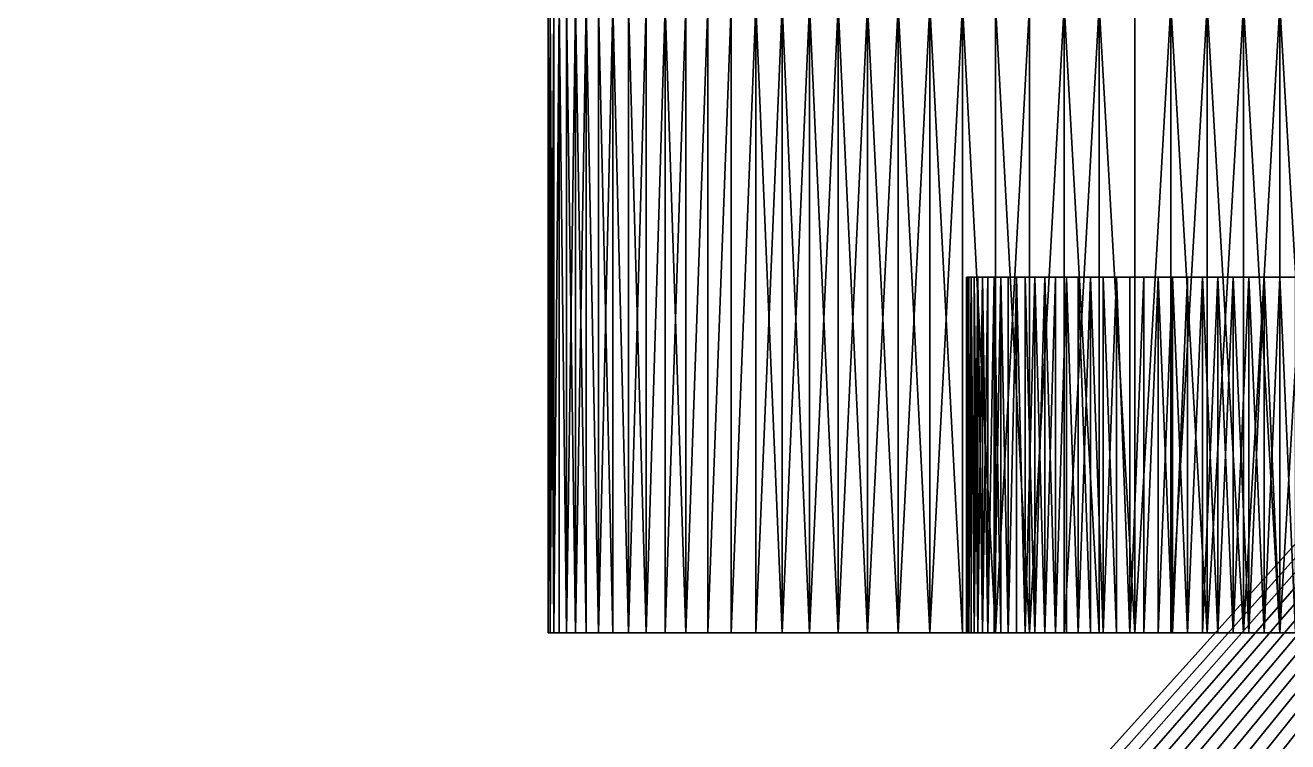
# Model space of a CAD drawing. Header units: millimetres. Extents: x 0 to 520, y -2 to 382.
# Drawn here: x 185 to 191.04, y 352.48 to 355.9 of the extents above; entities that cross this region are included whole.
import ezdxf

# ---------------------------------------------------------------- set-up
doc = ezdxf.new("R2010")
doc.units = ezdxf.units.MM

msp = doc.modelspace()

# ---------------------------------------------------------------- linework, layer by layer
at = {"layer": 'BRASS', "color": 52}
for points in [[(509.2, 369.2, 103), (10.8, 369.2, 103), (10.8, 10.8, 103)], [(509.2, 369.2, 103), (10.8, 10.8, 103), (509.2, 10.8, 103)], [(20.5, 359.5, 86), (499.5, 359.5, 86), (184.9589, 344.6495, 86)], [(184.9589, 344.6495, 86), (499.5, 359.5, 86), (185.0411, 344.6495, 86)], [(185.0411, 344.6495, 86), (499.5, 359.5, 86), (185.1233, 344.6454, 86)], [(185.1233, 344.6454, 86), (499.5, 359.5, 86), (185.2052, 344.6372, 86)], [(185.2052, 344.6372, 86), (499.5, 359.5, 86), (185.2865, 344.6249, 86)], [(185.2865, 344.6249, 86), (499.5, 359.5, 86), (185.3672, 344.6086, 86)], [(185.3672, 344.6086, 86), (499.5, 359.5, 86), (185.4469, 344.5883, 86)], [(185.4469, 344.5883, 86), (499.5, 359.5, 86), (185.5255, 344.5641, 86)], [(185.5255, 344.5641, 86), (499.5, 359.5, 86), (334.9589, 344.6495, 86)]]:
    msp.add_3dface(points, dxfattribs=at)
at = {"layer": 'STEEL', "color": 8}
for points in [[(185.0561, 346.7493, 86), (197, 360, 86), (173, 360, 86)], [(184.9439, 346.7493, 86), (185.0561, 346.7493, 86), (173, 360, 86)], [(185.0561, 346.7493, 86), (185.1681, 346.7437, 86), (197, 360, 86)], [(185.1681, 346.7437, 86), (185.2798, 346.7325, 86), (197, 360, 86)], [(185.2798, 346.7325, 86), (185.3907, 346.7158, 86), (197, 360, 86)], [(185.3907, 346.7158, 86), (185.5007, 346.6936, 86), (197, 360, 86)], [(185.5007, 346.6936, 86), (185.6094, 346.6659, 86), (197, 360, 86)], [(185.6094, 346.6659, 86), (185.7166, 346.6328, 86), (197, 360, 86)], [(185.7166, 346.6328, 86), (185.822, 346.5945, 86), (197, 360, 86)], [(185.822, 346.5945, 86), (185.9254, 346.5509, 86), (197, 360, 86)], [(185.9254, 346.5509, 86), (186.0265, 346.5022, 86), (197, 360, 86)], [(186.0265, 346.5022, 86), (186.125, 346.4486, 86), (197, 360, 86)], [(186.125, 346.4486, 86), (186.2207, 346.3901, 86), (197, 360, 86)], [(186.2207, 346.3901, 86), (186.3134, 346.3269, 86), (197, 360, 86)], [(186.3134, 346.3269, 86), (186.4029, 346.2591, 86), (197, 360, 86)], [(186.4029, 346.2591, 86), (186.4888, 346.187, 86), (197, 360, 86)], [(186.4888, 346.187, 86), (186.571, 346.1107, 86), (197, 360, 86)], [(186.6494, 346.0304, 86), (197, 360, 86), (186.571, 346.1107, 86)], [(186.7236, 345.9463, 86), (197, 360, 86), (186.6494, 346.0304, 86)], [(186.7935, 345.8586, 86), (197, 360, 86), (186.7236, 345.9463, 86)], [(186.859, 345.7675, 86), (197, 360, 86), (186.7935, 345.8586, 86)], [(186.9199, 345.6732, 86), (197, 360, 86), (186.859, 345.7675, 86)], [(186.976, 345.5761, 86), (197, 360, 86), (186.9199, 345.6732, 86)], [(187.0272, 345.4762, 86), (197, 360, 86), (186.976, 345.5761, 86)], [(187.0733, 345.374, 86), (197, 360, 86), (187.0272, 345.4762, 86)], [(187.1143, 345.2695, 86), (197, 360, 86), (187.0733, 345.374, 86)], [(187.15, 345.1632, 86), (197, 360, 86), (187.1143, 345.2695, 86)], [(187.1804, 345.0552, 86), (197, 360, 86), (187.15, 345.1632, 86)], [(187.2054, 344.9458, 86), (197, 360, 86), (187.1804, 345.0552, 86)], [(187.2249, 344.8353, 86), (197, 360, 86), (187.2054, 344.9458, 86)], [(187.2388, 344.724, 86), (197, 360, 86), (187.2249, 344.8353, 86)], [(197, 332, 86), (197, 360, 86), (187.2388, 344.724, 86)], [(184.9439, 346.7493, 83), (173, 357, 83), (185.0561, 346.7493, 83)], [(185.0561, 346.7493, 83), (173, 357, 83), (197, 357, 83)], [(185.1681, 346.7437, 83), (185.0561, 346.7493, 83), (197, 357, 83)], [(185.2798, 346.7325, 83), (185.1681, 346.7437, 83), (197, 357, 83)], [(185.3907, 346.7158, 83), (185.2798, 346.7325, 83), (197, 357, 83)], [(185.5007, 346.6936, 83), (185.3907, 346.7158, 83), (197, 357, 83)], [(185.6094, 346.6659, 83), (185.5007, 346.6936, 83), (197, 357, 83)], [(185.7166, 346.6328, 83), (185.6094, 346.6659, 83), (197, 357, 83)], [(185.822, 346.5945, 83), (185.7166, 346.6328, 83), (197, 357, 83)], [(185.9254, 346.5509, 83), (185.822, 346.5945, 83), (197, 357, 83)], [(186.0265, 346.5022, 83), (185.9254, 346.5509, 83), (197, 357, 83)], [(186.125, 346.4486, 83), (186.0265, 346.5022, 83), (197, 357, 83)], [(186.2207, 346.3901, 83), (186.125, 346.4486, 83), (197, 357, 83)], [(186.3134, 346.3269, 83), (186.2207, 346.3901, 83), (197, 357, 83)], [(186.4029, 346.2591, 83), (186.3134, 346.3269, 83), (197, 357, 83)], [(186.4888, 346.187, 83), (186.4029, 346.2591, 83), (197, 357, 83)], [(186.571, 346.1107, 83), (186.4888, 346.187, 83), (197, 357, 83)], [(197, 357, 83), (186.6494, 346.0304, 83), (186.571, 346.1107, 83)], [(197, 357, 83), (186.7236, 345.9463, 83), (186.6494, 346.0304, 83)], [(197, 357, 83), (186.7935, 345.8586, 83), (186.7236, 345.9463, 83)], [(197, 357, 83), (186.859, 345.7675, 83), (186.7935, 345.8586, 83)], [(197, 357, 83), (186.9199, 345.6732, 83), (186.859, 345.7675, 83)], [(197, 357, 83), (186.976, 345.5761, 83), (186.9199, 345.6732, 83)], [(197, 357, 83), (187.0272, 345.4762, 83), (186.976, 345.5761, 83)], [(197, 357, 83), (187.0733, 345.374, 83), (187.0272, 345.4762, 83)], [(197, 357, 83), (187.1143, 345.2695, 83), (187.0733, 345.374, 83)], [(197, 357, 83), (187.15, 345.1632, 83), (187.1143, 345.2695, 83)], [(197, 357, 83), (187.1804, 345.0552, 83), (187.15, 345.1632, 83)], [(197, 357, 83), (187.2054, 344.9458, 83), (187.1804, 345.0552, 83)], [(197, 357, 83), (187.2249, 344.8353, 83), (187.2054, 344.9458, 83)], [(197, 357, 83), (187.2388, 344.724, 83), (187.2249, 344.8353, 83)], [(197, 357, 83), (187.2472, 344.6122, 83), (187.2388, 344.724, 83)], [(197, 357, 83), (187.25, 344.5, 83), (187.2472, 344.6122, 83)], [(197, 357, 83), (197, 332, 83), (187.25, 344.5, 83)], [(187.5098, 353, 75.7616), (187.5098, 356, 75.7616), (187.5011, 356, 75.5873)], [(187.5011, 353, 75.5873), (187.5098, 353, 75.7616), (187.5011, 356, 75.5873)], [(187.5011, 353, 75.4127), (187.5011, 356, 75.5873), (187.5011, 356, 75.4127)], [(187.5011, 353, 75.4127), (187.5011, 356, 75.4127), (187.5098, 356, 75.2384)], [(187.5011, 353, 75.4127), (187.5011, 353, 75.5873), (187.5011, 356, 75.5873)], [(187.5098, 353, 75.2384), (187.5011, 353, 75.4127), (187.5098, 356, 75.2384)], [(187.5098, 353, 75.7616), (187.5272, 356, 75.9352), (187.5098, 356, 75.7616)], [(187.5098, 353, 75.7616), (187.5272, 353, 75.9352), (187.5272, 356, 75.9352)], [(187.5272, 353, 75.0648), (187.5098, 356, 75.2384), (187.5272, 356, 75.0648)], [(187.5272, 353, 75.0648), (187.5098, 353, 75.2384), (187.5098, 356, 75.2384)], [(187.5272, 353, 75.9352), (187.5532, 356, 76.1078), (187.5272, 356, 75.9352)], [(187.5272, 353, 75.9352), (187.5532, 353, 76.1078), (187.5532, 356, 76.1078)], [(187.5272, 353, 75.0648), (187.5272, 356, 75.0648), (187.5532, 356, 74.8922)], [(187.5532, 353, 74.8922), (187.5272, 353, 75.0648), (187.5532, 356, 74.8922)], [(187.5878, 353, 76.2788), (187.5878, 356, 76.2788), (187.5532, 356, 76.1078)], [(187.5532, 353, 76.1078), (187.5878, 353, 76.2788), (187.5532, 356, 76.1078)], [(187.5878, 353, 74.7212), (187.5532, 353, 74.8922), (187.5532, 356, 74.8922)], [(187.5878, 353, 74.7212), (187.5532, 356, 74.8922), (187.5878, 356, 74.7212)], [(187.5878, 353, 76.2788), (187.6308, 356, 76.4479), (187.5878, 356, 76.2788)], [(187.5878, 353, 76.2788), (187.6308, 353, 76.4479), (187.6308, 356, 76.4479)], [(187.6308, 353, 74.5521), (187.5878, 353, 74.7212), (187.5878, 356, 74.7212)], [(187.6308, 353, 74.5521), (187.5878, 356, 74.7212), (187.6308, 356, 74.5521)], [(187.6308, 353, 76.4479), (187.6823, 356, 76.6147), (187.6308, 356, 76.4479)], [(187.6308, 353, 76.4479), (187.6823, 353, 76.6147), (187.6823, 356, 76.6147)], [(187.6823, 353, 74.3853), (187.6308, 353, 74.5521), (187.6308, 356, 74.5521)], [(187.6823, 353, 74.3853), (187.6308, 356, 74.5521), (187.6823, 356, 74.3853)], [(187.7419, 353, 76.7787), (187.7419, 356, 76.7787), (187.6823, 356, 76.6147)], [(187.6823, 353, 76.6147), (187.7419, 353, 76.7787), (187.6823, 356, 76.6147)], [(187.7419, 353, 74.2213), (187.6823, 353, 74.3853), (187.6823, 356, 74.3853)], [(187.7419, 353, 74.2213), (187.6823, 356, 74.3853), (187.7419, 356, 74.2213)], [(187.7419, 353, 76.7787), (187.8097, 356, 76.9395), (187.7419, 356, 76.7787)], [(187.7419, 353, 76.7787), (187.8097, 353, 76.9395), (187.8097, 356, 76.9395)], [(187.8097, 353, 74.0605), (187.7419, 353, 74.2213), (187.7419, 356, 74.2213)], [(187.8097, 353, 74.0605), (187.7419, 356, 74.2213), (187.8097, 356, 74.0605)], [(187.8854, 353, 77.0967), (187.8854, 356, 77.0967), (187.8097, 356, 76.9395)], [(187.8097, 353, 76.9395), (187.8854, 353, 77.0967), (187.8097, 356, 76.9395)], [(187.8854, 353, 73.9033), (187.8097, 353, 74.0605), (187.8097, 356, 74.0605)], [(187.8854, 353, 73.9033), (187.8097, 356, 74.0605), (187.8854, 356, 73.9033)], [(187.8854, 353, 77.0967), (187.9689, 353, 77.25), (187.9689, 356, 77.25)], [(187.8854, 353, 77.0967), (187.9689, 356, 77.25), (187.8854, 356, 77.0967)], [(187.9689, 353, 73.75), (187.8854, 353, 73.9033), (187.8854, 356, 73.9033)], [(187.9689, 353, 73.75), (187.8854, 356, 73.9033), (187.9689, 356, 73.75)], [(187.9689, 353, 77.25), (188.0599, 353, 77.3989), (188.0599, 356, 77.3989)], [(187.9689, 353, 77.25), (188.0599, 356, 77.3989), (187.9689, 356, 77.25)], [(187.9689, 353, 73.75), (187.9689, 356, 73.75), (188.0599, 356, 73.6011)], [(188.0599, 353, 73.6011), (187.9689, 353, 73.75), (188.0599, 356, 73.6011)], [(188.0599, 353, 77.3989), (188.1582, 353, 77.5431), (188.1582, 356, 77.5431)], [(188.0599, 353, 77.3989), (188.1582, 356, 77.5431), (188.0599, 356, 77.3989)], [(188.1582, 353, 73.4569), (188.0599, 353, 73.6011), (188.0599, 356, 73.6011)], [(188.1582, 353, 73.4569), (188.0599, 356, 73.6011), (188.1582, 356, 73.4569)], [(188.1582, 353, 77.5431), (188.2636, 353, 77.6822), (188.2636, 356, 77.6822)], [(188.1582, 353, 77.5431), (188.2636, 356, 77.6822), (188.1582, 356, 77.5431)], [(188.1582, 353, 73.4569), (188.1582, 356, 73.4569), (188.2636, 356, 73.3178)], [(188.2636, 353, 73.3178), (188.1582, 353, 73.4569), (188.2636, 356, 73.3178)], [(188.2636, 353, 77.6822), (188.3758, 353, 77.8159), (188.3758, 356, 77.8159)], [(188.2636, 353, 77.6822), (188.3758, 356, 77.8159), (188.2636, 356, 77.6822)], [(188.2636, 353, 73.3178), (188.2636, 356, 73.3178), (188.3758, 356, 73.1841)], [(188.3758, 353, 73.1841), (188.2636, 353, 73.3178), (188.3758, 356, 73.1841)], [(188.3758, 353, 77.8159), (188.4945, 353, 77.9438), (188.4945, 356, 77.9438)], [(188.3758, 353, 77.8159), (188.4945, 356, 77.9438), (188.3758, 356, 77.8159)], [(188.3758, 353, 73.1841), (188.3758, 356, 73.1841), (188.4945, 356, 73.0562)], [(188.4945, 353, 73.0562), (188.3758, 353, 73.1841), (188.4945, 356, 73.0562)], [(188.4945, 353, 77.9438), (188.6194, 353, 78.0657), (188.6194, 356, 78.0657)], [(188.4945, 353, 77.9438), (188.6194, 356, 78.0657), (188.4945, 356, 77.9438)], [(188.6194, 353, 72.9343), (188.4945, 353, 73.0562), (188.4945, 356, 73.0562)], [(188.6194, 353, 72.9343), (188.4945, 356, 73.0562), (188.6194, 356, 72.9343)], [(188.6194, 353, 78.0657), (188.7502, 353, 78.1812), (188.7502, 356, 78.1812)], [(188.6194, 353, 78.0657), (188.7502, 356, 78.1812), (188.6194, 356, 78.0657)], [(188.7502, 353, 72.8188), (188.6194, 353, 72.9343), (188.6194, 356, 72.9343)], [(188.7502, 353, 72.8188), (188.6194, 356, 72.9343), (188.7502, 356, 72.8188)], [(188.7502, 353, 78.1812), (188.8867, 353, 78.29), (188.8867, 356, 78.29)], [(188.7502, 353, 78.1812), (188.8867, 356, 78.29), (188.7502, 356, 78.1812)], [(188.8867, 353, 72.71), (188.7502, 353, 72.8188), (188.7502, 356, 72.8188)], [(188.8867, 353, 72.71), (188.7502, 356, 72.8188), (188.8867, 356, 72.71)], [(188.8867, 353, 78.29), (189.0284, 353, 78.3918), (189.0284, 356, 78.3918)], [(188.8867, 353, 78.29), (189.0284, 356, 78.3918), (188.8867, 356, 78.29)], [(189.0284, 353, 72.6082), (188.8867, 353, 72.71), (188.8867, 356, 72.71)], [(189.0284, 353, 72.6082), (188.8867, 356, 72.71), (189.0284, 356, 72.6082)], [(189.0284, 353, 78.3918), (189.175, 353, 78.4865), (189.175, 356, 78.4865)], [(189.0284, 353, 78.3918), (189.175, 356, 78.4865), (189.0284, 356, 78.3918)], [(189.175, 353, 72.5135), (189.0284, 353, 72.6082), (189.0284, 356, 72.6082)], [(189.175, 353, 72.5135), (189.0284, 356, 72.6082), (189.175, 356, 72.5135)], [(189.175, 353, 78.4865), (189.3261, 353, 78.5738), (189.3261, 356, 78.5738)], [(189.175, 353, 78.4865), (189.3261, 356, 78.5738), (189.175, 356, 78.4865)], [(189.3261, 353, 72.4262), (189.175, 353, 72.5135), (189.175, 356, 72.5135)], [(189.3261, 353, 72.4262), (189.175, 356, 72.5135), (189.3261, 356, 72.4262)], [(189.3261, 353, 78.5738), (189.4814, 356, 78.6534), (189.3261, 356, 78.5738)], [(189.3261, 353, 78.5738), (189.4814, 353, 78.6534), (189.4814, 356, 78.6534)], [(189.4814, 353, 72.3466), (189.3261, 353, 72.4262), (189.3261, 356, 72.4262)], [(189.4814, 353, 72.3466), (189.3261, 356, 72.4262), (189.4814, 356, 72.3466)], [(189.6405, 353, 78.7252), (189.6405, 356, 78.7252), (189.4814, 356, 78.6534)], [(189.4814, 353, 78.6534), (189.6405, 353, 78.7252), (189.4814, 356, 78.6534)], [(189.6405, 353, 72.2748), (189.4814, 353, 72.3466), (189.4814, 356, 72.3466)], [(189.6405, 353, 72.2748), (189.4814, 356, 72.3466), (189.6405, 356, 72.2748)], [(189.6405, 353, 78.7252), (189.8029, 356, 78.7889), (189.6405, 356, 78.7252)], [(189.6405, 353, 78.7252), (189.8029, 353, 78.7889), (189.8029, 356, 78.7889)], [(189.8029, 353, 72.2111), (189.6405, 353, 72.2748), (189.6405, 356, 72.2748)], [(189.8029, 353, 72.2111), (189.6405, 356, 72.2748), (189.8029, 356, 72.2111)], [(189.8029, 353, 78.7889), (189.9684, 356, 78.8445), (189.8029, 356, 78.7889)], [(189.8029, 353, 78.7889), (189.9684, 353, 78.8445), (189.9684, 356, 78.8445)], [(189.8029, 353, 72.2111), (189.8029, 356, 72.2111), (189.9684, 356, 72.1555)], [(189.9684, 353, 72.1555), (189.8029, 353, 72.2111), (189.9684, 356, 72.1555)], [(190.1363, 353, 78.8918), (190.1363, 356, 78.8918), (189.9684, 356, 78.8445)], [(189.9684, 353, 78.8445), (190.1363, 353, 78.8918), (189.9684, 356, 78.8445)], [(189.9684, 353, 72.1555), (189.9684, 356, 72.1555), (190.1363, 356, 72.1082)], [(190.1363, 353, 72.1082), (189.9684, 353, 72.1555), (190.1363, 356, 72.1082)], [(190.3065, 353, 78.9306), (190.3065, 356, 78.9306), (190.1363, 356, 78.8918)], [(190.1363, 353, 78.8918), (190.3065, 353, 78.9306), (190.1363, 356, 78.8918)], [(190.3065, 353, 72.0694), (190.1363, 356, 72.1082), (190.3065, 356, 72.0694)], [(190.3065, 353, 72.0694), (190.1363, 353, 72.1082), (190.1363, 356, 72.1082)], [(190.3065, 353, 78.9306), (190.4784, 356, 78.9609), (190.3065, 356, 78.9306)], [(190.3065, 353, 78.9306), (190.4784, 353, 78.9609), (190.4784, 356, 78.9609)], [(190.3065, 353, 72.0694), (190.3065, 356, 72.0694), (190.4784, 356, 72.0391)], [(190.4784, 353, 72.0391), (190.3065, 353, 72.0694), (190.4784, 356, 72.0391)], [(190.6515, 353, 78.9826), (190.6515, 356, 78.9826), (190.4784, 356, 78.9609)], [(190.4784, 353, 78.9609), (190.6515, 353, 78.9826), (190.4784, 356, 78.9609)], [(190.4784, 353, 72.0391), (190.4784, 356, 72.0391), (190.6515, 356, 72.0174)], [(190.6515, 353, 72.0174), (190.4784, 353, 72.0391), (190.6515, 356, 72.0174)], [(190.6515, 353, 78.9826), (190.8255, 356, 78.9956), (190.6515, 356, 78.9826)], [(190.6515, 353, 78.9826), (190.8255, 353, 78.9956), (190.8255, 356, 78.9956)], [(190.8255, 353, 72.0044), (190.6515, 353, 72.0174), (190.6515, 356, 72.0174)], [(190.8255, 353, 72.0044), (190.6515, 356, 72.0174), (190.8255, 356, 72.0044)], [(190.8255, 353, 78.9956), (191, 353, 79), (191, 356, 79)], [(190.8255, 353, 78.9956), (191, 356, 79), (190.8255, 356, 78.9956)], [(191, 353, 72), (190.8255, 353, 72.0044), (190.8255, 356, 72.0044)], [(191, 353, 72), (190.8255, 356, 72.0044), (191, 356, 72)], [(191.1745, 353, 72.0044), (191, 353, 72), (191, 356, 72)], [(191.1745, 353, 72.0044), (191, 356, 72), (191.1745, 356, 72.0044)], [(191, 353, 79), (191.1745, 356, 78.9956), (191, 356, 79)], [(191, 353, 79), (191.1745, 353, 78.9956), (191.1745, 356, 78.9956)], [(189.5042, 354.7, 75.6121), (189.5005, 353, 75.5374), (189.5005, 354.7, 75.5374)], [(189.5042, 353, 75.6121), (189.5005, 353, 75.5374), (189.5042, 354.7, 75.6121)], [(189.5005, 354.7, 75.5374), (189.5005, 353, 75.4626), (189.5005, 354.7, 75.4626)], [(189.5005, 353, 75.5374), (189.5005, 353, 75.4626), (189.5005, 354.7, 75.5374)], [(189.5005, 354.7, 75.4626), (189.5042, 353, 75.3879), (189.5042, 354.7, 75.3879)], [(189.5005, 353, 75.4626), (189.5042, 353, 75.3879), (189.5005, 354.7, 75.4626)], [(189.5042, 354.7, 75.6121), (189.5005, 354.7, 75.5374), (189.5005, 354.7, 75.4626)], [(189.5781, 354.7, 75.9777), (189.5042, 354.7, 75.6121), (189.5005, 354.7, 75.4626)], [(189.5781, 354.7, 75.9777), (189.5005, 354.7, 75.4626), (189.5042, 354.7, 75.3879)], [(189.5116, 354.7, 75.6865), (189.5042, 353, 75.6121), (189.5042, 354.7, 75.6121)], [(189.5116, 353, 75.6865), (189.5042, 353, 75.6121), (189.5116, 354.7, 75.6865)], [(189.5042, 354.7, 75.3879), (189.5042, 353, 75.3879), (189.5116, 354.7, 75.3135)], [(189.5042, 353, 75.3879), (189.5116, 353, 75.3135), (189.5116, 354.7, 75.3135)], [(189.5781, 354.7, 75.9777), (189.5116, 354.7, 75.6865), (189.5042, 354.7, 75.6121)], [(189.5781, 354.7, 75.9777), (189.5042, 354.7, 75.3879), (189.5116, 354.7, 75.3135)], [(189.5228, 354.7, 75.7605), (189.5116, 353, 75.6865), (189.5116, 354.7, 75.6865)], [(189.5228, 353, 75.7605), (189.5116, 353, 75.6865), (189.5228, 354.7, 75.7605)], [(189.5116, 354.7, 75.3135), (189.5116, 353, 75.3135), (189.5228, 354.7, 75.2395)], [(189.5116, 353, 75.3135), (189.5228, 353, 75.2395), (189.5228, 354.7, 75.2395)], [(189.5376, 354.7, 75.8338), (189.5228, 354.7, 75.7605), (189.5116, 354.7, 75.6865)], [(189.5781, 354.7, 75.9777), (189.5376, 354.7, 75.8338), (189.5116, 354.7, 75.6865)], [(189.701, 354.7, 76.25), (189.5781, 354.7, 75.9777), (189.5116, 354.7, 75.3135)], [(189.701, 354.7, 76.25), (189.5116, 354.7, 75.3135), (189.5228, 354.7, 75.2395)], [(189.5376, 354.7, 75.8338), (189.5376, 353, 75.8338), (189.5228, 354.7, 75.7605)], [(189.5376, 353, 75.8338), (189.5228, 353, 75.7605), (189.5228, 354.7, 75.7605)], [(189.5228, 353, 75.2395), (189.5376, 353, 75.1662), (189.5228, 354.7, 75.2395)], [(189.5228, 354.7, 75.2395), (189.5376, 353, 75.1662), (189.5376, 354.7, 75.1662)], [(189.5228, 354.7, 75.2395), (189.5376, 354.7, 75.1662), (189.5561, 354.7, 75.0937)], [(189.701, 354.7, 76.25), (189.5228, 354.7, 75.2395), (189.5561, 354.7, 75.0937)], [(189.5561, 354.7, 75.9063), (189.5376, 353, 75.8338), (189.5376, 354.7, 75.8338)], [(189.5561, 353, 75.9063), (189.5376, 353, 75.8338), (189.5561, 354.7, 75.9063)], [(189.5376, 353, 75.1662), (189.5561, 353, 75.0937), (189.5376, 354.7, 75.1662)], [(189.5376, 354.7, 75.1662), (189.5561, 353, 75.0937), (189.5561, 354.7, 75.0937)], [(189.5781, 354.7, 75.9777), (189.5561, 354.7, 75.9063), (189.5376, 354.7, 75.8338)], [(189.5781, 354.7, 75.9777), (189.5561, 353, 75.9063), (189.5561, 354.7, 75.9063)], [(189.5781, 353, 75.9777), (189.5561, 353, 75.9063), (189.5781, 354.7, 75.9777)], [(189.5561, 353, 75.0937), (189.5781, 353, 75.0223), (189.5561, 354.7, 75.0937)], [(189.5561, 354.7, 75.0937), (189.5781, 353, 75.0223), (189.5781, 354.7, 75.0223)], [(189.5561, 354.7, 75.0937), (189.701, 354.7, 74.75), (189.74, 354.7, 74.6862)], [(189.5561, 354.7, 75.0937), (189.6327, 354.7, 74.8831), (189.701, 354.7, 74.75)], [(189.5561, 354.7, 75.0937), (189.5781, 354.7, 75.0223), (189.6327, 354.7, 74.8831)], [(189.8273, 354.7, 76.4352), (189.701, 354.7, 76.25), (189.5561, 354.7, 75.0937)], [(189.8273, 354.7, 76.4352), (189.5561, 354.7, 75.0937), (189.74, 354.7, 74.6862)], [(189.6037, 354.7, 76.048), (189.5781, 353, 75.9777), (189.5781, 354.7, 75.9777)], [(189.6037, 353, 76.048), (189.5781, 353, 75.9777), (189.6037, 354.7, 76.048)], [(189.5781, 353, 75.0223), (189.6037, 353, 74.952), (189.5781, 354.7, 75.0223)], [(189.5781, 354.7, 75.0223), (189.6037, 353, 74.952), (189.6037, 354.7, 74.952)], [(189.5781, 354.7, 75.0223), (189.6037, 354.7, 74.952), (189.6327, 354.7, 74.8831)], [(189.701, 354.7, 76.25), (189.6037, 354.7, 76.048), (189.5781, 354.7, 75.9777)], [(189.6327, 354.7, 76.1169), (189.6037, 353, 76.048), (189.6037, 354.7, 76.048)], [(189.6327, 353, 76.1169), (189.6037, 353, 76.048), (189.6327, 354.7, 76.1169)], [(189.6037, 354.7, 74.952), (189.6037, 353, 74.952), (189.6327, 354.7, 74.8831)], [(189.6037, 353, 74.952), (189.6327, 353, 74.8831), (189.6327, 354.7, 74.8831)], [(189.6652, 354.7, 76.1843), (189.6327, 354.7, 76.1169), (189.6037, 354.7, 76.048)], [(189.701, 354.7, 76.25), (189.6652, 354.7, 76.1843), (189.6037, 354.7, 76.048)], [(189.6652, 354.7, 76.1843), (189.6327, 353, 76.1169), (189.6327, 354.7, 76.1169)], [(189.6652, 353, 76.1843), (189.6327, 353, 76.1169), (189.6652, 354.7, 76.1843)], [(189.6327, 353, 74.8831), (189.6652, 353, 74.8157), (189.6327, 354.7, 74.8831)], [(189.6327, 354.7, 74.8831), (189.6652, 353, 74.8157), (189.6652, 354.7, 74.8157)], [(189.6327, 354.7, 74.8831), (189.6652, 354.7, 74.8157), (189.701, 354.7, 74.75)], [(189.701, 354.7, 76.25), (189.701, 353, 76.25), (189.6652, 354.7, 76.1843)], [(189.701, 353, 76.25), (189.6652, 353, 76.1843), (189.6652, 354.7, 76.1843)], [(189.6652, 353, 74.8157), (189.701, 353, 74.75), (189.6652, 354.7, 74.8157)], [(189.6652, 354.7, 74.8157), (189.701, 353, 74.75), (189.701, 354.7, 74.75)], [(189.74, 353, 76.3138), (189.701, 353, 76.25), (189.74, 354.7, 76.3138)], [(189.74, 354.7, 76.3138), (189.701, 353, 76.25), (189.701, 354.7, 76.25)], [(189.701, 354.7, 74.75), (189.701, 353, 74.75), (189.74, 354.7, 74.6862)], [(189.701, 353, 74.75), (189.74, 353, 74.6862), (189.74, 354.7, 74.6862)], [(189.8273, 354.7, 76.4352), (189.74, 354.7, 76.3138), (189.701, 354.7, 76.25)], [(189.7821, 354.7, 76.3756), (189.7821, 353, 76.3756), (189.74, 354.7, 76.3138)], [(189.7821, 353, 76.3756), (189.74, 353, 76.3138), (189.74, 354.7, 76.3138)], [(189.74, 353, 74.6862), (189.7821, 353, 74.6244), (189.74, 354.7, 74.6862)], [(189.74, 354.7, 74.6862), (189.7821, 353, 74.6244), (189.7821, 354.7, 74.6244)], [(189.74, 354.7, 74.6862), (189.7821, 354.7, 74.6244), (189.8273, 354.7, 74.5648)], [(189.74, 354.7, 74.6862), (189.8273, 354.7, 74.5648), (189.8753, 354.7, 74.5075)], [(189.8273, 354.7, 76.4352), (189.7821, 354.7, 76.3756), (189.74, 354.7, 76.3138)], [(189.9262, 354.7, 76.5474), (189.74, 354.7, 74.6862), (189.8753, 354.7, 74.5075)], [(189.9262, 354.7, 76.5474), (189.8273, 354.7, 76.4352), (189.74, 354.7, 74.6862)], [(189.8273, 353, 76.4352), (189.7821, 353, 76.3756), (189.8273, 354.7, 76.4352)], [(189.8273, 354.7, 76.4352), (189.7821, 353, 76.3756), (189.7821, 354.7, 76.3756)], [(189.7821, 353, 74.6244), (189.8273, 353, 74.5648), (189.7821, 354.7, 74.6244)], [(189.7821, 354.7, 74.6244), (189.8273, 353, 74.5648), (189.8273, 354.7, 74.5648)], [(189.8753, 353, 76.4925), (189.8273, 353, 76.4352), (189.8753, 354.7, 76.4925)], [(189.8753, 354.7, 76.4925), (189.8273, 353, 76.4352), (189.8273, 354.7, 76.4352)], [(189.8273, 353, 74.5648), (189.8753, 353, 74.5075), (189.8273, 354.7, 74.5648)], [(189.8273, 354.7, 74.5648), (189.8753, 353, 74.5075), (189.8753, 354.7, 74.5075)], [(189.9262, 354.7, 76.5474), (189.8753, 354.7, 76.4925), (189.8273, 354.7, 76.4352)], [(189.9262, 353, 76.5474), (189.8753, 353, 76.4925), (189.9262, 354.7, 76.5474)], [(189.9262, 354.7, 76.5474), (189.8753, 353, 76.4925), (189.8753, 354.7, 76.4925)], [(189.8753, 353, 74.5075), (189.9262, 353, 74.4526), (189.8753, 354.7, 74.5075)], [(189.8753, 354.7, 74.5075), (189.9262, 353, 74.4526), (189.9262, 354.7, 74.4526)], [(189.8753, 354.7, 74.5075), (189.9262, 354.7, 74.4526), (189.9797, 354.7, 74.4004)], [(189.9262, 354.7, 76.5474), (189.8753, 354.7, 74.5075), (189.9797, 354.7, 74.4004)], [(189.9797, 353, 76.5996), (189.9262, 353, 76.5474), (189.9797, 354.7, 76.5996)], [(189.9797, 354.7, 76.5996), (189.9262, 353, 76.5474), (189.9262, 354.7, 76.5474)], [(189.9262, 354.7, 74.4526), (189.9262, 353, 74.4526), (189.9797, 354.7, 74.4004)], [(189.9262, 353, 74.4526), (189.9797, 353, 74.4004), (189.9797, 354.7, 74.4004)], [(189.9262, 354.7, 76.5474), (190.0358, 354.7, 74.3509), (190.155, 354.7, 74.2606)], [(189.9262, 354.7, 76.5474), (189.9797, 354.7, 74.4004), (190.0358, 354.7, 74.3509)], [(189.9262, 354.7, 76.5474), (190.155, 354.7, 74.2606), (189.9797, 354.7, 76.5996)], [(190.0358, 354.7, 76.6491), (190.0358, 353, 76.6491), (189.9797, 354.7, 76.5996)], [(190.0358, 353, 76.6491), (189.9797, 353, 76.5996), (189.9797, 354.7, 76.5996)], [(189.9797, 353, 74.4004), (190.0358, 353, 74.3509), (189.9797, 354.7, 74.4004)], [(189.9797, 354.7, 74.4004), (190.0358, 353, 74.3509), (190.0358, 354.7, 74.3509)], [(189.9797, 354.7, 76.5996), (190.0943, 354.7, 76.6957), (190.0358, 354.7, 76.6491)], [(189.9797, 354.7, 76.5996), (190.2826, 354.7, 74.1827), (190.487, 354.7, 74.0905)], [(189.9797, 354.7, 76.5996), (190.5579, 354.7, 74.0666), (190.487, 354.7, 76.9095)], [(189.9797, 354.7, 76.5996), (190.155, 354.7, 74.2606), (190.2826, 354.7, 74.1827)], [(189.9797, 354.7, 76.5996), (190.487, 354.7, 74.0905), (190.5579, 354.7, 74.0666)], [(189.9797, 354.7, 76.5996), (190.487, 354.7, 76.9095), (190.0943, 354.7, 76.6957)], [(190.0943, 353, 76.6957), (190.0358, 353, 76.6491), (190.0943, 354.7, 76.6957)], [(190.0943, 354.7, 76.6957), (190.0358, 353, 76.6491), (190.0358, 354.7, 76.6491)], [(190.0358, 353, 74.3509), (190.0943, 353, 74.3043), (190.0358, 354.7, 74.3509)], [(190.0358, 354.7, 74.3509), (190.0943, 353, 74.3043), (190.0943, 354.7, 74.3043)], [(190.0358, 354.7, 74.3509), (190.0943, 354.7, 74.3043), (190.155, 354.7, 74.2606)], [(190.155, 354.7, 76.7394), (190.155, 353, 76.7394), (190.0943, 354.7, 76.6957)], [(190.155, 353, 76.7394), (190.0943, 353, 76.6957), (190.0943, 354.7, 76.6957)], [(190.0943, 353, 74.3043), (190.155, 353, 74.2606), (190.0943, 354.7, 74.3043)], [(190.0943, 354.7, 74.3043), (190.155, 353, 74.2606), (190.155, 354.7, 74.2606)], [(190.0943, 354.7, 76.6957), (190.2826, 354.7, 76.8173), (190.2178, 354.7, 76.7799)], [(190.0943, 354.7, 76.6957), (190.2178, 354.7, 76.7799), (190.155, 354.7, 76.7394)], [(190.0943, 354.7, 76.6957), (190.487, 354.7, 76.9095), (190.2826, 354.7, 76.8173)], [(190.2178, 353, 76.7799), (190.155, 353, 76.7394), (190.2178, 354.7, 76.7799)], [(190.2178, 354.7, 76.7799), (190.155, 353, 76.7394), (190.155, 354.7, 76.7394)], [(190.155, 353, 74.2606), (190.2178, 353, 74.2201), (190.155, 354.7, 74.2606)], [(190.155, 354.7, 74.2606), (190.2178, 353, 74.2201), (190.2178, 354.7, 74.2201)], [(190.155, 354.7, 74.2606), (190.2178, 354.7, 74.2201), (190.2826, 354.7, 74.1827)], [(190.2826, 354.7, 76.8173), (190.2826, 353, 76.8173), (190.2178, 354.7, 76.7799)], [(190.2826, 353, 76.8173), (190.2178, 353, 76.7799), (190.2178, 354.7, 76.7799)], [(190.2178, 353, 74.2201), (190.2826, 353, 74.1827), (190.2178, 354.7, 74.2201)], [(190.2178, 354.7, 74.2201), (190.2826, 353, 74.1827), (190.2826, 354.7, 74.1827)], [(190.3492, 354.7, 76.8515), (190.2826, 353, 76.8173), (190.2826, 354.7, 76.8173)], [(190.3492, 353, 76.8515), (190.2826, 353, 76.8173), (190.3492, 354.7, 76.8515)], [(190.2826, 354.7, 74.1827), (190.2826, 353, 74.1827), (190.3492, 354.7, 74.1485)], [(190.2826, 353, 74.1827), (190.3492, 353, 74.1485), (190.3492, 354.7, 74.1485)], [(190.2826, 354.7, 74.1827), (190.3492, 354.7, 74.1485), (190.487, 354.7, 74.0905)], [(190.2826, 354.7, 76.8173), (190.487, 354.7, 76.9095), (190.4173, 354.7, 76.8822)], [(190.2826, 354.7, 76.8173), (190.4173, 354.7, 76.8822), (190.3492, 354.7, 76.8515)], [(190.4173, 354.7, 76.8822), (190.3492, 353, 76.8515), (190.3492, 354.7, 76.8515)], [(190.4173, 353, 76.8822), (190.3492, 353, 76.8515), (190.4173, 354.7, 76.8822)], [(190.3492, 354.7, 74.1485), (190.3492, 353, 74.1485), (190.4173, 354.7, 74.1178)], [(190.3492, 353, 74.1485), (190.4173, 353, 74.1178), (190.4173, 354.7, 74.1178)], [(190.3492, 354.7, 74.1485), (190.4173, 354.7, 74.1178), (190.487, 354.7, 74.0905)], [(190.487, 354.7, 76.9095), (190.4173, 353, 76.8822), (190.4173, 354.7, 76.8822)], [(190.487, 353, 76.9095), (190.4173, 353, 76.8822), (190.487, 354.7, 76.9095)], [(190.4173, 353, 74.1178), (190.487, 353, 74.0905), (190.4173, 354.7, 74.1178)], [(190.4173, 354.7, 74.1178), (190.487, 353, 74.0905), (190.487, 354.7, 74.0905)], [(190.5579, 354.7, 76.9334), (190.487, 353, 76.9095), (190.487, 354.7, 76.9095)], [(190.5579, 353, 76.9334), (190.487, 353, 76.9095), (190.5579, 354.7, 76.9334)], [(190.487, 353, 74.0905), (190.5579, 353, 74.0666), (190.487, 354.7, 74.0905)], [(190.487, 354.7, 74.0905), (190.5579, 353, 74.0666), (190.5579, 354.7, 74.0666)], [(190.487, 354.7, 76.9095), (190.6299, 354.7, 76.9536), (190.5579, 354.7, 76.9334)], [(190.487, 354.7, 76.9095), (190.9252, 354.7, 74.0019), (190.6299, 354.7, 76.9536)], [(190.487, 354.7, 76.9095), (190.5579, 354.7, 74.0666), (190.6299, 354.7, 74.0464)], [(190.487, 354.7, 76.9095), (190.6299, 354.7, 74.0464), (190.7028, 354.7, 74.0297)], [(190.487, 354.7, 76.9095), (190.7028, 354.7, 74.0297), (190.7764, 354.7, 74.0168)], [(190.487, 354.7, 76.9095), (190.7764, 354.7, 74.0168), (190.8506, 354.7, 74.0075)], [(190.487, 354.7, 76.9095), (190.8506, 354.7, 74.0075), (190.9252, 354.7, 74.0019)], [(190.6299, 354.7, 76.9536), (190.5579, 353, 76.9334), (190.5579, 354.7, 76.9334)], [(190.6299, 353, 76.9536), (190.5579, 353, 76.9334), (190.6299, 354.7, 76.9536)], [(190.5579, 354.7, 74.0666), (190.5579, 353, 74.0666), (190.6299, 354.7, 74.0464)], [(190.5579, 353, 74.0666), (190.6299, 353, 74.0464), (190.6299, 354.7, 74.0464)], [(190.7028, 354.7, 76.9703), (190.6299, 353, 76.9536), (190.6299, 354.7, 76.9536)], [(190.7028, 353, 76.9703), (190.6299, 353, 76.9536), (190.7028, 354.7, 76.9703)], [(190.6299, 354.7, 74.0464), (190.7028, 353, 74.0297), (190.7028, 354.7, 74.0297)], [(190.6299, 353, 74.0464), (190.7028, 353, 74.0297), (190.6299, 354.7, 74.0464)], [(190.6299, 354.7, 76.9536), (190.7764, 354.7, 76.9832), (190.7028, 354.7, 76.9703)], [(190.6299, 354.7, 76.9536), (191, 354.7, 74), (190.7764, 354.7, 76.9832)], [(190.6299, 354.7, 76.9536), (190.9252, 354.7, 74.0019), (191, 354.7, 74)], [(190.7764, 354.7, 76.9832), (190.7028, 353, 76.9703), (190.7028, 354.7, 76.9703)], [(190.7764, 353, 76.9832), (190.7028, 353, 76.9703), (190.7764, 354.7, 76.9832)], [(190.7028, 354.7, 74.0297), (190.7764, 353, 74.0168), (190.7764, 354.7, 74.0168)], [(190.7028, 353, 74.0297), (190.7764, 353, 74.0168), (190.7028, 354.7, 74.0297)], [(190.8506, 354.7, 76.9925), (190.7764, 353, 76.9832), (190.7764, 354.7, 76.9832)], [(190.8506, 353, 76.9925), (190.7764, 353, 76.9832), (190.8506, 354.7, 76.9925)], [(190.7764, 354.7, 74.0168), (190.8506, 353, 74.0075), (190.8506, 354.7, 74.0075)], [(190.7764, 353, 74.0168), (190.8506, 353, 74.0075), (190.7764, 354.7, 74.0168)], [(190.7764, 354.7, 76.9832), (191.0748, 354.7, 74.0019), (190.8506, 354.7, 76.9925)], [(190.7764, 354.7, 76.9832), (191, 354.7, 74), (191.0748, 354.7, 74.0019)], [(190.9252, 354.7, 76.9981), (190.8506, 353, 76.9925), (190.8506, 354.7, 76.9925)], [(190.9252, 353, 76.9981), (190.8506, 353, 76.9925), (190.9252, 354.7, 76.9981)], [(190.8506, 353, 74.0075), (190.9252, 353, 74.0019), (190.8506, 354.7, 74.0075)], [(190.8506, 354.7, 74.0075), (190.9252, 353, 74.0019), (190.9252, 354.7, 74.0019)], [(190.8506, 354.7, 76.9925), (191, 354.7, 77), (190.9252, 354.7, 76.9981)], [(190.8506, 354.7, 76.9925), (191.0748, 354.7, 76.9981), (191, 354.7, 77)], [(190.8506, 354.7, 76.9925), (191.0748, 354.7, 74.0019), (191.1494, 354.7, 74.0075)], [(190.8506, 354.7, 76.9925), (191.1494, 354.7, 74.0075), (191.2236, 354.7, 74.0168)], [(190.8506, 354.7, 76.9925), (191.2236, 354.7, 74.0168), (191.0748, 354.7, 76.9981)], [(191, 353, 77), (190.9252, 353, 76.9981), (191, 354.7, 77)], [(191, 354.7, 77), (190.9252, 353, 76.9981), (190.9252, 354.7, 76.9981)], [(190.9252, 353, 74.0019), (191, 353, 74), (190.9252, 354.7, 74.0019)], [(190.9252, 354.7, 74.0019), (191, 353, 74), (191, 354.7, 74)], [(191, 353, 74), (191.0748, 353, 74.0019), (191, 354.7, 74)], [(191, 354.7, 74), (191.0748, 353, 74.0019), (191.0748, 354.7, 74.0019)], [(191.0748, 354.7, 76.9981), (191.0748, 353, 76.9981), (191, 354.7, 77)], [(191.0748, 353, 76.9981), (191, 353, 77), (191, 354.7, 77)], [(187.5011, 353, 75.4127), (187.5098, 353, 75.2384), (189.5042, 353, 75.3879)], [(187.5011, 353, 75.4127), (189.5042, 353, 75.3879), (189.5005, 353, 75.4626)], [(187.5011, 353, 75.5873), (187.5011, 353, 75.4127), (189.5005, 353, 75.4626)], [(187.5011, 353, 75.5873), (189.5005, 353, 75.4626), (189.5005, 353, 75.5374)], [(187.5098, 353, 75.7616), (187.5011, 353, 75.5873), (189.5005, 353, 75.5374)], [(187.5098, 353, 75.2384), (187.5272, 353, 75.0648), (189.5116, 353, 75.3135)], [(187.5098, 353, 75.2384), (189.5116, 353, 75.3135), (189.5042, 353, 75.3879)], [(187.5098, 353, 75.7616), (189.5005, 353, 75.5374), (189.5042, 353, 75.6121)], [(187.5272, 353, 75.9352), (187.5098, 353, 75.7616), (189.5042, 353, 75.6121)], [(187.5272, 353, 75.0648), (189.5228, 353, 75.2395), (189.5116, 353, 75.3135)], [(187.5272, 353, 75.0648), (187.5532, 353, 74.8922), (189.5228, 353, 75.2395)], [(187.5272, 353, 75.9352), (189.5042, 353, 75.6121), (189.5116, 353, 75.6865)], [(187.5532, 353, 76.1078), (187.5272, 353, 75.9352), (189.5116, 353, 75.6865)], [(187.5532, 353, 74.8922), (189.5376, 353, 75.1662), (189.5228, 353, 75.2395)], [(187.5532, 353, 74.8922), (187.5878, 353, 74.7212), (189.5376, 353, 75.1662)], [(187.5532, 353, 76.1078), (189.5228, 353, 75.7605), (189.5376, 353, 75.8338)], [(187.5532, 353, 76.1078), (189.5116, 353, 75.6865), (189.5228, 353, 75.7605)], [(187.5878, 353, 76.2788), (187.5532, 353, 76.1078), (189.5376, 353, 75.8338)], [(187.5878, 353, 74.7212), (189.5561, 353, 75.0937), (189.5376, 353, 75.1662)], [(187.5878, 353, 74.7212), (187.6308, 353, 74.5521), (189.5561, 353, 75.0937)], [(187.6308, 353, 76.4479), (187.5878, 353, 76.2788), (189.5376, 353, 75.8338)], [(187.6308, 353, 74.5521), (187.6823, 353, 74.3853), (189.5561, 353, 75.0937)], [(187.6308, 353, 76.4479), (189.5561, 353, 75.9063), (189.5781, 353, 75.9777)], [(187.6308, 353, 76.4479), (189.5376, 353, 75.8338), (189.5561, 353, 75.9063)], [(187.6823, 353, 76.6147), (187.6308, 353, 76.4479), (189.5781, 353, 75.9777)], [(187.6823, 353, 74.3853), (187.7419, 353, 74.2213), (189.6037, 353, 74.952)], [(187.6823, 353, 74.3853), (189.5781, 353, 75.0223), (189.5561, 353, 75.0937)], [(187.6823, 353, 74.3853), (189.6037, 353, 74.952), (189.5781, 353, 75.0223)], [(187.7419, 353, 76.7787), (187.6823, 353, 76.6147), (189.5781, 353, 75.9777)], [(187.7419, 353, 74.2213), (187.8097, 353, 74.0605), (189.6327, 353, 74.8831)], [(187.7419, 353, 74.2213), (189.6327, 353, 74.8831), (189.6037, 353, 74.952)], [(187.7419, 353, 76.7787), (189.5781, 353, 75.9777), (189.6037, 353, 76.048)], [(187.8097, 353, 76.9395), (187.7419, 353, 76.7787), (189.6037, 353, 76.048)], [(187.8097, 353, 74.0605), (189.6652, 353, 74.8157), (189.6327, 353, 74.8831)], [(187.8097, 353, 74.0605), (187.8854, 353, 73.9033), (189.6652, 353, 74.8157)], [(187.8097, 353, 76.9395), (189.6037, 353, 76.048), (189.6327, 353, 76.1169)], [(187.8854, 353, 77.0967), (187.8097, 353, 76.9395), (189.6327, 353, 76.1169)], [(187.8854, 353, 73.9033), (189.701, 353, 74.75), (189.6652, 353, 74.8157)], [(187.8854, 353, 73.9033), (187.9689, 353, 73.75), (189.701, 353, 74.75)], [(187.8854, 353, 77.0967), (189.6327, 353, 76.1169), (189.6652, 353, 76.1843)], [(187.9689, 353, 77.25), (187.8854, 353, 77.0967), (189.6652, 353, 76.1843)], [(187.9689, 353, 73.75), (188.0599, 353, 73.6011), (189.74, 353, 74.6862)], [(187.9689, 353, 73.75), (189.74, 353, 74.6862), (189.701, 353, 74.75)], [(187.9689, 353, 77.25), (189.701, 353, 76.25), (189.74, 353, 76.3138)], [(187.9689, 353, 77.25), (189.6652, 353, 76.1843), (189.701, 353, 76.25)], [(188.0599, 353, 77.3989), (187.9689, 353, 77.25), (189.74, 353, 76.3138)], [(188.0599, 353, 73.6011), (188.1582, 353, 73.4569), (189.7821, 353, 74.6244)], [(188.0599, 353, 73.6011), (189.7821, 353, 74.6244), (189.74, 353, 74.6862)], [(188.1582, 353, 77.5431), (188.0599, 353, 77.3989), (189.74, 353, 76.3138)], [(188.1582, 353, 73.4569), (188.2636, 353, 73.3178), (189.8273, 353, 74.5648)], [(188.1582, 353, 73.4569), (189.8273, 353, 74.5648), (189.7821, 353, 74.6244)], [(188.1582, 353, 77.5431), (189.7821, 353, 76.3756), (189.8273, 353, 76.4352)], [(188.1582, 353, 77.5431), (189.74, 353, 76.3138), (189.7821, 353, 76.3756)], [(188.2636, 353, 77.6822), (188.1582, 353, 77.5431), (189.8273, 353, 76.4352)], [(188.2636, 353, 73.3178), (188.3758, 353, 73.1841), (189.8753, 353, 74.5075)], [(188.2636, 353, 73.3178), (189.8753, 353, 74.5075), (189.8273, 353, 74.5648)], [(188.3758, 353, 77.8159), (188.2636, 353, 77.6822), (189.8273, 353, 76.4352)], [(188.3758, 353, 73.1841), (188.4945, 353, 73.0562), (189.9262, 353, 74.4526)], [(188.3758, 353, 73.1841), (189.9262, 353, 74.4526), (189.8753, 353, 74.5075)], [(188.3758, 353, 77.8159), (189.8273, 353, 76.4352), (189.8753, 353, 76.4925)], [(188.4945, 353, 77.9438), (188.3758, 353, 77.8159), (189.8753, 353, 76.4925)], [(188.4945, 353, 73.0562), (189.9797, 353, 74.4004), (189.9262, 353, 74.4526)], [(188.4945, 353, 73.0562), (188.6194, 353, 72.9343), (189.9797, 353, 74.4004)], [(188.4945, 353, 77.9438), (189.9262, 353, 76.5474), (189.9797, 353, 76.5996)], [(188.4945, 353, 77.9438), (189.8753, 353, 76.4925), (189.9262, 353, 76.5474)], [(188.4945, 353, 77.9438), (189.9797, 353, 76.5996), (188.6194, 353, 78.0657)], [(189.9797, 353, 74.4004), (188.6194, 353, 72.9343), (188.7502, 353, 72.8188)], [(188.6194, 353, 78.0657), (189.9797, 353, 76.5996), (190.0358, 353, 76.6491)], [(188.6194, 353, 78.0657), (190.0358, 353, 76.6491), (188.7502, 353, 78.1812)], [(190.0943, 353, 74.3043), (188.7502, 353, 72.8188), (188.8867, 353, 72.71)], [(190.0358, 353, 74.3509), (188.7502, 353, 72.8188), (190.0943, 353, 74.3043)], [(189.9797, 353, 74.4004), (188.7502, 353, 72.8188), (190.0358, 353, 74.3509)], [(188.7502, 353, 78.1812), (190.0358, 353, 76.6491), (188.8867, 353, 78.29)], [(190.0943, 353, 74.3043), (188.8867, 353, 72.71), (189.0284, 353, 72.6082)], [(188.8867, 353, 78.29), (190.0358, 353, 76.6491), (190.0943, 353, 76.6957)], [(188.8867, 353, 78.29), (190.0943, 353, 76.6957), (189.0284, 353, 78.3918)], [(190.155, 353, 74.2606), (189.0284, 353, 72.6082), (189.175, 353, 72.5135)], [(190.0943, 353, 74.3043), (189.0284, 353, 72.6082), (190.155, 353, 74.2606)], [(189.0284, 353, 78.3918), (190.2178, 353, 76.7799), (189.175, 353, 78.4865)], [(189.0284, 353, 78.3918), (190.155, 353, 76.7394), (190.2178, 353, 76.7799)], [(189.0284, 353, 78.3918), (190.0943, 353, 76.6957), (190.155, 353, 76.7394)], [(190.2178, 353, 74.2201), (189.175, 353, 72.5135), (189.3261, 353, 72.4262)], [(190.155, 353, 74.2606), (189.175, 353, 72.5135), (190.2178, 353, 74.2201)], [(189.175, 353, 78.4865), (190.2826, 353, 76.8173), (189.3261, 353, 78.5738)], [(189.175, 353, 78.4865), (190.2178, 353, 76.7799), (190.2826, 353, 76.8173)], [(190.3492, 353, 74.1485), (189.3261, 353, 72.4262), (189.4814, 353, 72.3466)], [(190.2826, 353, 74.1827), (189.3261, 353, 72.4262), (190.3492, 353, 74.1485)], [(190.2178, 353, 74.2201), (189.3261, 353, 72.4262), (190.2826, 353, 74.1827)], [(189.3261, 353, 78.5738), (190.2826, 353, 76.8173), (190.3492, 353, 76.8515)], [(189.3261, 353, 78.5738), (190.3492, 353, 76.8515), (189.4814, 353, 78.6534)], [(190.3492, 353, 74.1485), (189.4814, 353, 72.3466), (189.6405, 353, 72.2748)], [(189.4814, 353, 78.6534), (190.3492, 353, 76.8515), (190.4173, 353, 76.8822)], [(189.4814, 353, 78.6534), (190.4173, 353, 76.8822), (189.6405, 353, 78.7252)], [(190.4173, 353, 74.1178), (189.6405, 353, 72.2748), (189.8029, 353, 72.2111)], [(190.3492, 353, 74.1485), (189.6405, 353, 72.2748), (190.4173, 353, 74.1178)], [(189.6405, 353, 78.7252), (190.4173, 353, 76.8822), (190.487, 353, 76.9095)], [(189.6405, 353, 78.7252), (190.487, 353, 76.9095), (189.8029, 353, 78.7889)], [(190.5579, 353, 74.0666), (189.8029, 353, 72.2111), (189.9684, 353, 72.1555)], [(190.487, 353, 74.0905), (189.8029, 353, 72.2111), (190.5579, 353, 74.0666)], [(190.4173, 353, 74.1178), (189.8029, 353, 72.2111), (190.487, 353, 74.0905)], [(189.8029, 353, 78.7889), (190.5579, 353, 76.9334), (189.9684, 353, 78.8445)], [(189.8029, 353, 78.7889), (190.487, 353, 76.9095), (190.5579, 353, 76.9334)], [(190.5579, 353, 74.0666), (189.9684, 353, 72.1555), (190.1363, 353, 72.1082)], [(189.9684, 353, 78.8445), (190.5579, 353, 76.9334), (190.1363, 353, 78.8918)], [(190.6299, 353, 74.0464), (190.1363, 353, 72.1082), (190.3065, 353, 72.0694)], [(190.5579, 353, 74.0666), (190.1363, 353, 72.1082), (190.6299, 353, 74.0464)], [(190.1363, 353, 78.8918), (190.6299, 353, 76.9536), (190.7028, 353, 76.9703)], [(190.1363, 353, 78.8918), (190.5579, 353, 76.9334), (190.6299, 353, 76.9536)], [(190.1363, 353, 78.8918), (190.7028, 353, 76.9703), (190.3065, 353, 78.9306)], [(190.7028, 353, 74.0297), (190.3065, 353, 72.0694), (190.4784, 353, 72.0391)], [(190.6299, 353, 74.0464), (190.3065, 353, 72.0694), (190.7028, 353, 74.0297)], [(190.3065, 353, 78.9306), (190.7028, 353, 76.9703), (190.7764, 353, 76.9832)], [(190.3065, 353, 78.9306), (190.7764, 353, 76.9832), (190.4784, 353, 78.9609)], [(190.7764, 353, 74.0168), (190.4784, 353, 72.0391), (190.6515, 353, 72.0174)], [(190.7028, 353, 74.0297), (190.4784, 353, 72.0391), (190.7764, 353, 74.0168)], [(190.4784, 353, 78.9609), (190.7764, 353, 76.9832), (190.8506, 353, 76.9925)], [(190.4784, 353, 78.9609), (190.8506, 353, 76.9925), (190.6515, 353, 78.9826)], [(190.8506, 353, 74.0075), (190.6515, 353, 72.0174), (190.8255, 353, 72.0044)], [(190.7764, 353, 74.0168), (190.6515, 353, 72.0174), (190.8506, 353, 74.0075)], [(190.6515, 353, 78.9826), (190.8506, 353, 76.9925), (190.9252, 353, 76.9981)], [(190.6515, 353, 78.9826), (190.9252, 353, 76.9981), (190.8255, 353, 78.9956)], [(190.9252, 353, 74.0019), (190.8255, 353, 72.0044), (191, 353, 72)], [(190.8506, 353, 74.0075), (190.8255, 353, 72.0044), (190.9252, 353, 74.0019)], [(190.8255, 353, 78.9956), (190.9252, 353, 76.9981), (191, 353, 79)], [(190.9252, 353, 74.0019), (191, 353, 72), (191, 353, 74)], [(191, 353, 79), (190.9252, 353, 76.9981), (191, 353, 77)], [(191, 353, 74), (191.1745, 353, 72.0044), (191.0748, 353, 74.0019)], [(191, 353, 74), (191, 353, 72), (191.1745, 353, 72.0044)], [(191, 353, 79), (191, 353, 77), (191.0748, 353, 76.9981)], [(191, 353, 79), (191.0748, 353, 76.9981), (191.1745, 353, 78.9956)]]:
    msp.add_3dface(points, dxfattribs=at)

doc.saveas('drawing.dxf')
